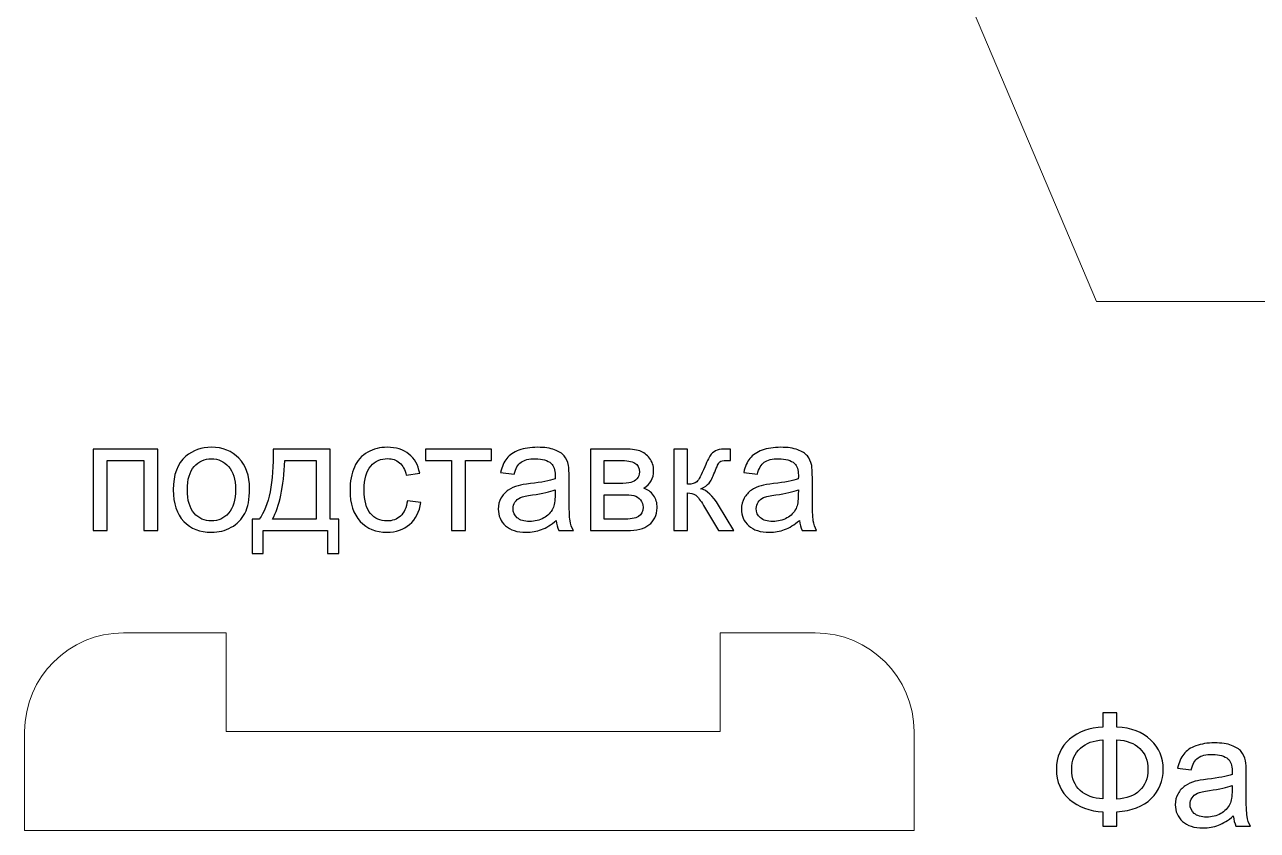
# Model space of a CAD drawing. Header units: centimetres. Extents: x -62 to 62, y -37 to 37.
# Drawn here: x -61.18 to -36.23, y -23.26 to -6.94 of the extents above; entities that cross this region are included whole.
import ezdxf

# ---------------------------------------------------------------- set-up
doc = ezdxf.new("R2010")
doc.units = ezdxf.units.CM
doc.header["$MEASUREMENT"] = 0
doc.layers.add('layer 1', color=7, linetype='Continuous')

msp = doc.modelspace()

# ---------------------------------------------------------------- linework, layer by layer
at = {"layer": 'layer 1', "color": 250, "lineweight": 20}
msp.add_open_spline([(-42.427, -5.60676), (-42.427, -5.60676), (-39.4874, -12.55251), (-39.4874, -12.55251), (-39.4874, -12.55251), (-39.4874, -12.55251), (-6.2014, -12.55251), (-6.2014, -12.55251)], degree=3, knots=[0, 0, 0, 0, 0.33333333, 0.33333333, 0.33333333, 0.33333333, 1, 1, 1, 1], dxfattribs=at)
at = {"layer": 'layer 1', "color": 250}
for points, knots in [([(-59.79102, -15.5379), (-59.79102, -15.5379), (-58.48649, -15.5379), (-58.48649, -15.5379), (-58.48649, -15.5379), (-58.48649, -15.5379), (-58.48649, -17.18925), (-58.48649, -17.18925), (-58.48649, -17.18925), (-58.48649, -17.18925), (-58.76649, -17.18925), (-58.76649, -17.18925), (-58.76649, -17.18925), (-58.76649, -17.18925), (-58.76649, -15.77017), (-58.76649, -15.77017), (-58.76649, -15.77017), (-58.76649, -15.77017), (-59.51102, -15.77017), (-59.51102, -15.77017), (-59.51102, -15.77017), (-59.51102, -15.77017), (-59.51102, -17.18925), (-59.51102, -17.18925), (-59.51102, -17.18925), (-59.51102, -17.18925), (-59.79102, -17.18925), (-59.79102, -17.18925), (-59.79102, -17.18925), (-59.79102, -17.18925), (-59.79102, -15.5379), (-59.79102, -15.5379)], [0, 0, 0, 0, 0.11111111, 0.11111111, 0.11111111, 0.11111111, 0.22222222, 0.22222222, 0.22222222, 0.22222222, 0.33333333, 0.33333333, 0.33333333, 0.33333333, 0.44444444, 0.44444444, 0.44444444, 0.44444444, 0.55555556, 0.55555556, 0.55555556, 0.55555556, 0.66666667, 0.66666667, 0.66666667, 0.66666667, 0.77777778, 0.77777778, 0.77777778, 0.77777778, 1, 1, 1, 1]), ([(-58.17308, -16.36358), (-58.17308, -16.05865), (-58.08823, -15.83275), (-57.91801, -15.68585), (-57.91801, -15.68585), (-57.77642, -15.56389), (-57.60301, -15.5029), (-57.39885, -15.5029), (-57.39885, -15.5029), (-57.17241, -15.5029), (-56.9868, -15.57714), (-56.84256, -15.72563), (-56.84256, -15.72563), (-56.69885, -15.87358), (-56.62673, -16.07881), (-56.62673, -16.34024), (-56.62673, -16.34024), (-56.62673, -16.55236), (-56.65855, -16.71888), (-56.72218, -16.84031), (-56.72218, -16.84031), (-56.78582, -16.96175), (-56.87862, -17.05615), (-57.00059, -17.12349), (-57.00059, -17.12349), (-57.12203, -17.19084), (-57.25513, -17.22425), (-57.39885, -17.22425), (-57.39885, -17.22425), (-57.63006, -17.22425), (-57.81672, -17.15054), (-57.95937, -17.00258), (-57.95937, -17.00258), (-58.10202, -16.85463), (-58.17308, -16.64145), (-58.17308, -16.36358)], [0, 0, 0, 0, 0.1, 0.1, 0.1, 0.1, 0.2, 0.2, 0.2, 0.2, 0.3, 0.3, 0.3, 0.3, 0.4, 0.4, 0.4, 0.4, 0.5, 0.5, 0.5, 0.5, 0.6, 0.6, 0.6, 0.6, 0.7, 0.7, 0.7, 0.7, 0.8, 0.8, 0.8, 0.8, 1, 1, 1, 1]), ([(-56.14893, -15.5379), (-56.14893, -15.5379), (-54.99712, -15.5379), (-54.99712, -15.5379), (-54.99712, -15.5379), (-54.99712, -15.5379), (-54.99712, -16.96016), (-54.99712, -16.96016), (-54.99712, -16.96016), (-54.99712, -16.96016), (-54.81894, -16.96016), (-54.81894, -16.96016), (-54.81894, -16.96016), (-54.81894, -16.96016), (-54.81894, -17.65697), (-54.81894, -17.65697), (-54.81894, -17.65697), (-54.81894, -17.65697), (-55.04803, -17.65697), (-55.04803, -17.65697), (-55.04803, -17.65697), (-55.04803, -17.65697), (-55.04803, -17.18925), (-55.04803, -17.18925), (-55.04803, -17.18925), (-55.04803, -17.18925), (-56.34938, -17.18925), (-56.34938, -17.18925), (-56.34938, -17.18925), (-56.34938, -17.18925), (-56.34938, -17.65697), (-56.34938, -17.65697), (-56.34938, -17.65697), (-56.34938, -17.65697), (-56.57847, -17.65697), (-56.57847, -17.65697), (-56.57847, -17.65697), (-56.57847, -17.65697), (-56.57847, -16.96016), (-56.57847, -16.96016), (-56.57847, -16.96016), (-56.57847, -16.96016), (-56.43211, -16.96016), (-56.43211, -16.96016), (-56.43211, -16.96016), (-56.23484, -16.69236), (-56.14044, -16.21827), (-56.14893, -15.5379)], [0, 0, 0, 0, 0.07692308, 0.07692308, 0.07692308, 0.07692308, 0.15384615, 0.15384615, 0.15384615, 0.15384615, 0.23076923, 0.23076923, 0.23076923, 0.23076923, 0.30769231, 0.30769231, 0.30769231, 0.30769231, 0.38461538, 0.38461538, 0.38461538, 0.38461538, 0.46153846, 0.46153846, 0.46153846, 0.46153846, 0.53846154, 0.53846154, 0.53846154, 0.53846154, 0.61538462, 0.61538462, 0.61538462, 0.61538462, 0.69230769, 0.69230769, 0.69230769, 0.69230769, 0.76923077, 0.76923077, 0.76923077, 0.76923077, 0.84615385, 0.84615385, 0.84615385, 0.84615385, 1, 1, 1, 1]), ([(-53.43328, -16.58471), (-53.43328, -16.58471), (-53.15964, -16.62289), (-53.15964, -16.62289), (-53.15964, -16.62289), (-53.18987, -16.81115), (-53.26623, -16.95804), (-53.38979, -17.06463), (-53.38979, -17.06463), (-53.51335, -17.17122), (-53.66555, -17.22425), (-53.84532, -17.22425), (-53.84532, -17.22425), (-54.07069, -17.22425), (-54.25206, -17.15054), (-54.38887, -17.00312), (-54.38887, -17.00312), (-54.52622, -16.85569), (-54.59463, -16.64463), (-54.59463, -16.36994), (-54.59463, -16.36994), (-54.59463, -16.19176), (-54.56493, -16.03638), (-54.50607, -15.90275), (-54.50607, -15.90275), (-54.44721, -15.76964), (-54.35759, -15.66941), (-54.23668, -15.60313), (-54.23668, -15.60313), (-54.1163, -15.53631), (-53.98532, -15.5029), (-53.8432, -15.5029), (-53.8432, -15.5029), (-53.66449, -15.5029), (-53.51759, -15.54798), (-53.40411, -15.63866), (-53.40411, -15.63866), (-53.29009, -15.72934), (-53.21691, -15.8582), (-53.1851, -16.02471), (-53.1851, -16.02471), (-53.1851, -16.02471), (-53.45555, -16.06608), (-53.45555, -16.06608), (-53.45555, -16.06608), (-53.48153, -15.95525), (-53.52714, -15.87199), (-53.59343, -15.81578), (-53.59343, -15.81578), (-53.65918, -15.7601), (-53.73873, -15.73199), (-53.83206, -15.73199), (-53.83206, -15.73199), (-53.97312, -15.73199), (-54.08766, -15.78237), (-54.17622, -15.88313), (-54.17622, -15.88313), (-54.26425, -15.98441), (-54.30827, -16.1435), (-54.30827, -16.36198), (-54.30827, -16.36198), (-54.30827, -16.58365), (-54.26584, -16.74433), (-54.181, -16.84456), (-54.181, -16.84456), (-54.09562, -16.94478), (-53.98479, -16.99516), (-53.8485, -16.99516), (-53.8485, -16.99516), (-53.7382, -16.99516), (-53.64645, -16.96175), (-53.57327, -16.8944), (-53.57327, -16.8944), (-53.49956, -16.82759), (-53.4529, -16.72418), (-53.43328, -16.58471)], [0, 0, 0, 0, 0.05, 0.05, 0.05, 0.05, 0.1, 0.1, 0.1, 0.1, 0.15, 0.15, 0.15, 0.15, 0.2, 0.2, 0.2, 0.2, 0.25, 0.25, 0.25, 0.25, 0.3, 0.3, 0.3, 0.3, 0.35, 0.35, 0.35, 0.35, 0.4, 0.4, 0.4, 0.4, 0.45, 0.45, 0.45, 0.45, 0.5, 0.5, 0.5, 0.5, 0.55, 0.55, 0.55, 0.55, 0.6, 0.6, 0.6, 0.6, 0.65, 0.65, 0.65, 0.65, 0.7, 0.7, 0.7, 0.7, 0.75, 0.75, 0.75, 0.75, 0.8, 0.8, 0.8, 0.8, 0.85, 0.85, 0.85, 0.85, 0.9, 0.9, 0.9, 0.9, 1, 1, 1, 1]), ([(-53.06736, -15.5379), (-53.06736, -15.5379), (-51.73101, -15.5379), (-51.73101, -15.5379), (-51.73101, -15.5379), (-51.73101, -15.5379), (-51.73101, -15.77017), (-51.73101, -15.77017), (-51.73101, -15.77017), (-51.73101, -15.77017), (-52.25919, -15.77017), (-52.25919, -15.77017), (-52.25919, -15.77017), (-52.25919, -15.77017), (-52.25919, -17.18925), (-52.25919, -17.18925), (-52.25919, -17.18925), (-52.25919, -17.18925), (-52.53919, -17.18925), (-52.53919, -17.18925), (-52.53919, -17.18925), (-52.53919, -17.18925), (-52.53919, -15.77017), (-52.53919, -15.77017), (-52.53919, -15.77017), (-52.53919, -15.77017), (-53.06736, -15.77017), (-53.06736, -15.77017), (-53.06736, -15.77017), (-53.06736, -15.77017), (-53.06736, -15.5379), (-53.06736, -15.5379)], [0, 0, 0, 0, 0.11111111, 0.11111111, 0.11111111, 0.11111111, 0.22222222, 0.22222222, 0.22222222, 0.22222222, 0.33333333, 0.33333333, 0.33333333, 0.33333333, 0.44444444, 0.44444444, 0.44444444, 0.44444444, 0.55555556, 0.55555556, 0.55555556, 0.55555556, 0.66666667, 0.66666667, 0.66666667, 0.66666667, 0.77777778, 0.77777778, 0.77777778, 0.77777778, 1, 1, 1, 1]), ([(-50.42065, -16.98243), (-50.52458, -17.07099), (-50.62481, -17.13304), (-50.72079, -17.16963), (-50.72079, -17.16963), (-50.81678, -17.20622), (-50.91966, -17.22425), (-51.02996, -17.22425), (-51.02996, -17.22425), (-51.21132, -17.22425), (-51.35079, -17.18023), (-51.44836, -17.09168), (-51.44836, -17.09168), (-51.54594, -17.00365), (-51.59473, -16.89069), (-51.59473, -16.75334), (-51.59473, -16.75334), (-51.59473, -16.67274), (-51.57617, -16.59903), (-51.53957, -16.53221), (-51.53957, -16.53221), (-51.50245, -16.46539), (-51.4542, -16.41236), (-51.3948, -16.37206), (-51.3948, -16.37206), (-51.33488, -16.33176), (-51.26806, -16.301), (-51.19329, -16.28032), (-51.19329, -16.28032), (-51.13814, -16.266), (-51.05488, -16.25221), (-50.94405, -16.23843), (-50.94405, -16.23843), (-50.71814, -16.21191), (-50.5511, -16.17956), (-50.44451, -16.14244), (-50.44451, -16.14244), (-50.44345, -16.10426), (-50.44292, -16.07987), (-50.44292, -16.06979), (-50.44292, -16.06979), (-50.44292, -15.95631), (-50.46943, -15.87623), (-50.52246, -15.82957), (-50.52246, -15.82957), (-50.59405, -15.76646), (-50.70064, -15.73517), (-50.8417, -15.73517), (-50.8417, -15.73517), (-50.97375, -15.73517), (-51.07132, -15.75851), (-51.1339, -15.80464), (-51.1339, -15.80464), (-51.197, -15.85078), (-51.24314, -15.93244), (-51.27336, -16.05017), (-51.27336, -16.05017), (-51.27336, -16.05017), (-51.547, -16.01199), (-51.547, -16.01199), (-51.547, -16.01199), (-51.52207, -15.89479), (-51.48124, -15.79987), (-51.42397, -15.72775), (-51.42397, -15.72775), (-51.3667, -15.65563), (-51.28397, -15.60048), (-51.17579, -15.56123), (-51.17579, -15.56123), (-51.06814, -15.52252), (-50.94246, -15.5029), (-50.80034, -15.5029), (-50.80034, -15.5029), (-50.65928, -15.5029), (-50.5442, -15.51934), (-50.45564, -15.55275), (-50.45564, -15.55275), (-50.36762, -15.58616), (-50.30239, -15.62752), (-50.26103, -15.6779), (-50.26103, -15.6779), (-50.21966, -15.72828), (-50.1905, -15.79191), (-50.17353, -15.86881), (-50.17353, -15.86881), (-50.16451, -15.91653), (-50.15974, -16.00244), (-50.15974, -16.126), (-50.15974, -16.126), (-50.15974, -16.126), (-50.15974, -16.49721), (-50.15974, -16.49721), (-50.15974, -16.49721), (-50.15974, -16.75653), (-50.1539, -16.92039), (-50.14224, -16.98986), (-50.14224, -16.98986), (-50.1311, -17.05933), (-50.10777, -17.12561), (-50.07383, -17.18925), (-50.07383, -17.18925), (-50.07383, -17.18925), (-50.36655, -17.18925), (-50.36655, -17.18925), (-50.36655, -17.18925), (-50.39466, -17.13039), (-50.41269, -17.06145), (-50.42065, -16.98243)], [0, 0, 0, 0, 0.03571429, 0.03571429, 0.03571429, 0.03571429, 0.07142857, 0.07142857, 0.07142857, 0.07142857, 0.10714286, 0.10714286, 0.10714286, 0.10714286, 0.14285714, 0.14285714, 0.14285714, 0.14285714, 0.17857143, 0.17857143, 0.17857143, 0.17857143, 0.21428571, 0.21428571, 0.21428571, 0.21428571, 0.25, 0.25, 0.25, 0.25, 0.28571429, 0.28571429, 0.28571429, 0.28571429, 0.32142857, 0.32142857, 0.32142857, 0.32142857, 0.35714286, 0.35714286, 0.35714286, 0.35714286, 0.39285714, 0.39285714, 0.39285714, 0.39285714, 0.42857143, 0.42857143, 0.42857143, 0.42857143, 0.46428571, 0.46428571, 0.46428571, 0.46428571, 0.5, 0.5, 0.5, 0.5, 0.53571429, 0.53571429, 0.53571429, 0.53571429, 0.57142857, 0.57142857, 0.57142857, 0.57142857, 0.60714286, 0.60714286, 0.60714286, 0.60714286, 0.64285714, 0.64285714, 0.64285714, 0.64285714, 0.67857143, 0.67857143, 0.67857143, 0.67857143, 0.71428571, 0.71428571, 0.71428571, 0.71428571, 0.75, 0.75, 0.75, 0.75, 0.78571429, 0.78571429, 0.78571429, 0.78571429, 0.82142857, 0.82142857, 0.82142857, 0.82142857, 0.85714286, 0.85714286, 0.85714286, 0.85714286, 0.89285714, 0.89285714, 0.89285714, 0.89285714, 0.92857143, 0.92857143, 0.92857143, 0.92857143, 1, 1, 1, 1]), ([(-49.72966, -15.5379), (-49.72966, -15.5379), (-49.08535, -15.5379), (-49.08535, -15.5379), (-49.08535, -15.5379), (-48.92732, -15.5379), (-48.80959, -15.55116), (-48.73217, -15.57767), (-48.73217, -15.57767), (-48.65528, -15.60419), (-48.58899, -15.65245), (-48.53384, -15.72298), (-48.53384, -15.72298), (-48.47816, -15.79404), (-48.45058, -15.87835), (-48.45058, -15.97699), (-48.45058, -15.97699), (-48.45058, -16.056), (-48.46702, -16.12494), (-48.49937, -16.18327), (-48.49937, -16.18327), (-48.53225, -16.24214), (-48.58104, -16.29145), (-48.64679, -16.3307), (-48.64679, -16.3307), (-48.56937, -16.35668), (-48.5052, -16.40494), (-48.45376, -16.476), (-48.45376, -16.476), (-48.40286, -16.54653), (-48.3774, -16.63085), (-48.3774, -16.72789), (-48.3774, -16.72789), (-48.38748, -16.88433), (-48.44369, -17.00046), (-48.54498, -17.07577), (-48.54498, -17.07577), (-48.64626, -17.1516), (-48.79369, -17.18925), (-48.98671, -17.18925), (-48.98671, -17.18925), (-48.98671, -17.18925), (-49.72966, -17.18925), (-49.72966, -17.18925), (-49.72966, -17.18925), (-49.72966, -17.18925), (-49.72966, -15.5379), (-49.72966, -15.5379)], [0, 0, 0, 0, 0.07692308, 0.07692308, 0.07692308, 0.07692308, 0.15384615, 0.15384615, 0.15384615, 0.15384615, 0.23076923, 0.23076923, 0.23076923, 0.23076923, 0.30769231, 0.30769231, 0.30769231, 0.30769231, 0.38461538, 0.38461538, 0.38461538, 0.38461538, 0.46153846, 0.46153846, 0.46153846, 0.46153846, 0.53846154, 0.53846154, 0.53846154, 0.53846154, 0.61538462, 0.61538462, 0.61538462, 0.61538462, 0.69230769, 0.69230769, 0.69230769, 0.69230769, 0.76923077, 0.76923077, 0.76923077, 0.76923077, 0.84615385, 0.84615385, 0.84615385, 0.84615385, 1, 1, 1, 1]), ([(-48.04225, -15.5379), (-48.04225, -15.5379), (-47.76226, -15.5379), (-47.76226, -15.5379), (-47.76226, -15.5379), (-47.76226, -15.5379), (-47.76226, -16.25062), (-47.76226, -16.25062), (-47.76226, -16.25062), (-47.67317, -16.25062), (-47.61059, -16.23365), (-47.57453, -16.19918), (-47.57453, -16.19918), (-47.539, -16.16524), (-47.4865, -16.06608), (-47.4165, -15.90116), (-47.4165, -15.90116), (-47.36135, -15.7707), (-47.31681, -15.68479), (-47.28287, -15.64343), (-47.28287, -15.64343), (-47.2484, -15.60207), (-47.20915, -15.57396), (-47.16461, -15.55964), (-47.16461, -15.55964), (-47.11953, -15.54533), (-47.04794, -15.5379), (-46.94984, -15.5379), (-46.94984, -15.5379), (-46.94984, -15.5379), (-46.89363, -15.5379), (-46.89363, -15.5379), (-46.89363, -15.5379), (-46.89363, -15.5379), (-46.89363, -15.76858), (-46.89363, -15.76858), (-46.89363, -15.76858), (-46.89363, -15.76858), (-46.97158, -15.76699), (-46.97158, -15.76699), (-46.97158, -15.76699), (-47.04529, -15.76699), (-47.09249, -15.77813), (-47.11317, -15.79987), (-47.11317, -15.79987), (-47.13491, -15.82267), (-47.16832, -15.89055), (-47.21287, -16.0035), (-47.21287, -16.0035), (-47.25529, -16.11168), (-47.294, -16.18646), (-47.32953, -16.22782), (-47.32953, -16.22782), (-47.36453, -16.26918), (-47.41915, -16.30683), (-47.49286, -16.3413), (-47.49286, -16.3413), (-47.37249, -16.37365), (-47.2537, -16.48554), (-47.13703, -16.67751), (-47.13703, -16.67751), (-47.13703, -16.67751), (-46.82999, -17.18925), (-46.82999, -17.18925), (-46.82999, -17.18925), (-46.82999, -17.18925), (-47.13756, -17.18925), (-47.13756, -17.18925), (-47.13756, -17.18925), (-47.13756, -17.18925), (-47.44037, -16.6791), (-47.44037, -16.6791), (-47.44037, -16.6791), (-47.50135, -16.57569), (-47.55438, -16.50782), (-47.59945, -16.47494), (-47.59945, -16.47494), (-47.64506, -16.44206), (-47.69915, -16.42562), (-47.76226, -16.42562), (-47.76226, -16.42562), (-47.76226, -16.42562), (-47.76226, -17.18925), (-47.76226, -17.18925), (-47.76226, -17.18925), (-47.76226, -17.18925), (-48.04225, -17.18925), (-48.04225, -17.18925), (-48.04225, -17.18925), (-48.04225, -17.18925), (-48.04225, -15.5379), (-48.04225, -15.5379)], [0, 0, 0, 0, 0.04166667, 0.04166667, 0.04166667, 0.04166667, 0.08333333, 0.08333333, 0.08333333, 0.08333333, 0.125, 0.125, 0.125, 0.125, 0.16666667, 0.16666667, 0.16666667, 0.16666667, 0.20833333, 0.20833333, 0.20833333, 0.20833333, 0.25, 0.25, 0.25, 0.25, 0.29166667, 0.29166667, 0.29166667, 0.29166667, 0.33333333, 0.33333333, 0.33333333, 0.33333333, 0.375, 0.375, 0.375, 0.375, 0.41666667, 0.41666667, 0.41666667, 0.41666667, 0.45833333, 0.45833333, 0.45833333, 0.45833333, 0.5, 0.5, 0.5, 0.5, 0.54166667, 0.54166667, 0.54166667, 0.54166667, 0.58333333, 0.58333333, 0.58333333, 0.58333333, 0.625, 0.625, 0.625, 0.625, 0.66666667, 0.66666667, 0.66666667, 0.66666667, 0.70833333, 0.70833333, 0.70833333, 0.70833333, 0.75, 0.75, 0.75, 0.75, 0.79166667, 0.79166667, 0.79166667, 0.79166667, 0.83333333, 0.83333333, 0.83333333, 0.83333333, 0.875, 0.875, 0.875, 0.875, 0.91666667, 0.91666667, 0.91666667, 0.91666667, 1, 1, 1, 1]), ([(-45.49842, -16.98243), (-45.60235, -17.07099), (-45.70258, -17.13304), (-45.79856, -17.16963), (-45.79856, -17.16963), (-45.89455, -17.20622), (-45.99743, -17.22425), (-46.10773, -17.22425), (-46.10773, -17.22425), (-46.28909, -17.22425), (-46.42856, -17.18023), (-46.52613, -17.09168), (-46.52613, -17.09168), (-46.62371, -17.00365), (-46.6725, -16.89069), (-46.6725, -16.75334), (-46.6725, -16.75334), (-46.6725, -16.67274), (-46.65394, -16.59903), (-46.61734, -16.53221), (-46.61734, -16.53221), (-46.58022, -16.46539), (-46.53197, -16.41236), (-46.47257, -16.37206), (-46.47257, -16.37206), (-46.41265, -16.33176), (-46.34583, -16.301), (-46.27106, -16.28032), (-46.27106, -16.28032), (-46.21591, -16.266), (-46.13265, -16.25221), (-46.02182, -16.23843), (-46.02182, -16.23843), (-45.79591, -16.21191), (-45.62887, -16.17956), (-45.52228, -16.14244), (-45.52228, -16.14244), (-45.52122, -16.10426), (-45.52069, -16.07987), (-45.52069, -16.06979), (-45.52069, -16.06979), (-45.52069, -15.95631), (-45.5472, -15.87623), (-45.60023, -15.82957), (-45.60023, -15.82957), (-45.67182, -15.76646), (-45.77841, -15.73517), (-45.91947, -15.73517), (-45.91947, -15.73517), (-46.05152, -15.73517), (-46.14909, -15.75851), (-46.21167, -15.80464), (-46.21167, -15.80464), (-46.27477, -15.85078), (-46.32091, -15.93244), (-46.35113, -16.05017), (-46.35113, -16.05017), (-46.35113, -16.05017), (-46.62477, -16.01199), (-46.62477, -16.01199), (-46.62477, -16.01199), (-46.59984, -15.89479), (-46.55901, -15.79987), (-46.50174, -15.72775), (-46.50174, -15.72775), (-46.44447, -15.65563), (-46.36174, -15.60048), (-46.25356, -15.56123), (-46.25356, -15.56123), (-46.14591, -15.52252), (-46.02023, -15.5029), (-45.87811, -15.5029), (-45.87811, -15.5029), (-45.73705, -15.5029), (-45.62197, -15.51934), (-45.53341, -15.55275), (-45.53341, -15.55275), (-45.44539, -15.58616), (-45.38016, -15.62752), (-45.3388, -15.6779), (-45.3388, -15.6779), (-45.29743, -15.72828), (-45.26827, -15.79191), (-45.2513, -15.86881), (-45.2513, -15.86881), (-45.24228, -15.91653), (-45.23751, -16.00244), (-45.23751, -16.126), (-45.23751, -16.126), (-45.23751, -16.126), (-45.23751, -16.49721), (-45.23751, -16.49721), (-45.23751, -16.49721), (-45.23751, -16.75653), (-45.23167, -16.92039), (-45.22001, -16.98986), (-45.22001, -16.98986), (-45.20887, -17.05933), (-45.18554, -17.12561), (-45.1516, -17.18925), (-45.1516, -17.18925), (-45.1516, -17.18925), (-45.44432, -17.18925), (-45.44432, -17.18925), (-45.44432, -17.18925), (-45.47243, -17.13039), (-45.49046, -17.06145), (-45.49842, -16.98243)], [0, 0, 0, 0, 0.03571429, 0.03571429, 0.03571429, 0.03571429, 0.07142857, 0.07142857, 0.07142857, 0.07142857, 0.10714286, 0.10714286, 0.10714286, 0.10714286, 0.14285714, 0.14285714, 0.14285714, 0.14285714, 0.17857143, 0.17857143, 0.17857143, 0.17857143, 0.21428571, 0.21428571, 0.21428571, 0.21428571, 0.25, 0.25, 0.25, 0.25, 0.28571429, 0.28571429, 0.28571429, 0.28571429, 0.32142857, 0.32142857, 0.32142857, 0.32142857, 0.35714286, 0.35714286, 0.35714286, 0.35714286, 0.39285714, 0.39285714, 0.39285714, 0.39285714, 0.42857143, 0.42857143, 0.42857143, 0.42857143, 0.46428571, 0.46428571, 0.46428571, 0.46428571, 0.5, 0.5, 0.5, 0.5, 0.53571429, 0.53571429, 0.53571429, 0.53571429, 0.57142857, 0.57142857, 0.57142857, 0.57142857, 0.60714286, 0.60714286, 0.60714286, 0.60714286, 0.64285714, 0.64285714, 0.64285714, 0.64285714, 0.67857143, 0.67857143, 0.67857143, 0.67857143, 0.71428571, 0.71428571, 0.71428571, 0.71428571, 0.75, 0.75, 0.75, 0.75, 0.78571429, 0.78571429, 0.78571429, 0.78571429, 0.82142857, 0.82142857, 0.82142857, 0.82142857, 0.85714286, 0.85714286, 0.85714286, 0.85714286, 0.89285714, 0.89285714, 0.89285714, 0.89285714, 0.92857143, 0.92857143, 0.92857143, 0.92857143, 1, 1, 1, 1]), ([(-57.88672, -16.36411), (-57.88672, -16.57516), (-57.84058, -16.73319), (-57.74831, -16.83766), (-57.74831, -16.83766), (-57.65551, -16.94266), (-57.53937, -16.99516), (-57.39885, -16.99516), (-57.39885, -16.99516), (-57.25991, -16.99516), (-57.1443, -16.94266), (-57.0515, -16.83713), (-57.0515, -16.83713), (-56.95923, -16.7316), (-56.91309, -16.57092), (-56.91309, -16.35509), (-56.91309, -16.35509), (-56.91309, -16.15146), (-56.95976, -15.99714), (-57.05256, -15.89267), (-57.05256, -15.89267), (-57.14536, -15.78767), (-57.26097, -15.73517), (-57.39885, -15.73517), (-57.39885, -15.73517), (-57.53937, -15.73517), (-57.65551, -15.78714), (-57.74831, -15.89161), (-57.74831, -15.89161), (-57.84058, -15.99608), (-57.88672, -16.15358), (-57.88672, -16.36411)], [0, 0, 0, 0, 0.11111111, 0.11111111, 0.11111111, 0.11111111, 0.22222222, 0.22222222, 0.22222222, 0.22222222, 0.33333333, 0.33333333, 0.33333333, 0.33333333, 0.44444444, 0.44444444, 0.44444444, 0.44444444, 0.55555556, 0.55555556, 0.55555556, 0.55555556, 0.66666667, 0.66666667, 0.66666667, 0.66666667, 0.77777778, 0.77777778, 0.77777778, 0.77777778, 1, 1, 1, 1]), ([(-55.91666, -15.77017), (-55.93734, -16.3063), (-56.02007, -16.70297), (-56.16484, -16.96016), (-56.16484, -16.96016), (-56.16484, -16.96016), (-55.27712, -16.96016), (-55.27712, -16.96016), (-55.27712, -16.96016), (-55.27712, -16.96016), (-55.27712, -15.77017), (-55.27712, -15.77017), (-55.27712, -15.77017), (-55.27712, -15.77017), (-55.91666, -15.77017), (-55.91666, -15.77017)], [0, 0, 0, 0, 0.2, 0.2, 0.2, 0.2, 0.4, 0.4, 0.4, 0.4, 0.6, 0.6, 0.6, 0.6, 1, 1, 1, 1]), ([(-49.44966, -16.23471), (-49.44966, -16.23471), (-49.1527, -16.23471), (-49.1527, -16.23471), (-49.1527, -16.23471), (-49.03444, -16.23471), (-48.95277, -16.22835), (-48.90876, -16.21615), (-48.90876, -16.21615), (-48.86421, -16.20343), (-48.82444, -16.1785), (-48.78944, -16.14032), (-48.78944, -16.14032), (-48.75444, -16.10267), (-48.73694, -16.05706), (-48.73694, -16.00403), (-48.73694, -16.00403), (-48.73694, -15.91653), (-48.7677, -15.85608), (-48.82868, -15.82161), (-48.82868, -15.82161), (-48.8902, -15.78714), (-48.9952, -15.77017), (-49.14368, -15.77017), (-49.14368, -15.77017), (-49.14368, -15.77017), (-49.44966, -15.77017), (-49.44966, -15.77017), (-49.44966, -15.77017), (-49.44966, -15.77017), (-49.44966, -16.23471), (-49.44966, -16.23471)], [0, 0, 0, 0, 0.11111111, 0.11111111, 0.11111111, 0.11111111, 0.22222222, 0.22222222, 0.22222222, 0.22222222, 0.33333333, 0.33333333, 0.33333333, 0.33333333, 0.44444444, 0.44444444, 0.44444444, 0.44444444, 0.55555556, 0.55555556, 0.55555556, 0.55555556, 0.66666667, 0.66666667, 0.66666667, 0.66666667, 0.77777778, 0.77777778, 0.77777778, 0.77777778, 1, 1, 1, 1]), ([(-50.44292, -16.36198), (-50.54473, -16.40335), (-50.69746, -16.43835), (-50.9011, -16.46698), (-50.9011, -16.46698), (-51.0167, -16.48342), (-51.09837, -16.50198), (-51.14609, -16.52266), (-51.14609, -16.52266), (-51.19382, -16.54335), (-51.23041, -16.57357), (-51.2564, -16.61282), (-51.2564, -16.61282), (-51.28238, -16.65259), (-51.29564, -16.6966), (-51.29564, -16.74539), (-51.29564, -16.74539), (-51.29564, -16.8191), (-51.26753, -16.88115), (-51.21079, -16.93046), (-51.21079, -16.93046), (-51.15405, -16.97978), (-51.07132, -17.00471), (-50.96261, -17.00471), (-50.96261, -17.00471), (-50.85496, -17.00471), (-50.75898, -16.98137), (-50.67466, -16.93418), (-50.67466, -16.93418), (-50.59087, -16.88751), (-50.52883, -16.82334), (-50.48958, -16.74221), (-50.48958, -16.74221), (-50.45936, -16.6791), (-50.44451, -16.5863), (-50.44451, -16.4638), (-50.44451, -16.4638), (-50.44451, -16.4638), (-50.44292, -16.36198), (-50.44292, -16.36198)], [0, 0, 0, 0, 0.09090909, 0.09090909, 0.09090909, 0.09090909, 0.18181818, 0.18181818, 0.18181818, 0.18181818, 0.27272727, 0.27272727, 0.27272727, 0.27272727, 0.36363636, 0.36363636, 0.36363636, 0.36363636, 0.45454545, 0.45454545, 0.45454545, 0.45454545, 0.54545455, 0.54545455, 0.54545455, 0.54545455, 0.63636364, 0.63636364, 0.63636364, 0.63636364, 0.72727273, 0.72727273, 0.72727273, 0.72727273, 0.81818182, 0.81818182, 0.81818182, 0.81818182, 1, 1, 1, 1]), ([(-49.44966, -16.96016), (-49.44966, -16.96016), (-49.08217, -16.96016), (-49.08217, -16.96016), (-49.08217, -16.96016), (-48.92414, -16.96016), (-48.81543, -16.9416), (-48.75656, -16.90501), (-48.75656, -16.90501), (-48.6977, -16.86789), (-48.66694, -16.80478), (-48.66376, -16.7141), (-48.66376, -16.7141), (-48.66376, -16.6616), (-48.68073, -16.61229), (-48.71467, -16.56721), (-48.71467, -16.56721), (-48.74914, -16.52213), (-48.79369, -16.4935), (-48.84831, -16.48183), (-48.84831, -16.48183), (-48.90293, -16.46964), (-48.99096, -16.4638), (-49.11186, -16.4638), (-49.11186, -16.4638), (-49.11186, -16.4638), (-49.44966, -16.4638), (-49.44966, -16.4638), (-49.44966, -16.4638), (-49.44966, -16.4638), (-49.44966, -16.96016), (-49.44966, -16.96016)], [0, 0, 0, 0, 0.11111111, 0.11111111, 0.11111111, 0.11111111, 0.22222222, 0.22222222, 0.22222222, 0.22222222, 0.33333333, 0.33333333, 0.33333333, 0.33333333, 0.44444444, 0.44444444, 0.44444444, 0.44444444, 0.55555556, 0.55555556, 0.55555556, 0.55555556, 0.66666667, 0.66666667, 0.66666667, 0.66666667, 0.77777778, 0.77777778, 0.77777778, 0.77777778, 1, 1, 1, 1]), ([(-45.52069, -16.36198), (-45.6225, -16.40335), (-45.77523, -16.43835), (-45.97887, -16.46698), (-45.97887, -16.46698), (-46.09447, -16.48342), (-46.17614, -16.50198), (-46.22386, -16.52266), (-46.22386, -16.52266), (-46.27159, -16.54335), (-46.30818, -16.57357), (-46.33417, -16.61282), (-46.33417, -16.61282), (-46.36015, -16.65259), (-46.37341, -16.6966), (-46.37341, -16.74539), (-46.37341, -16.74539), (-46.37341, -16.8191), (-46.3453, -16.88115), (-46.28856, -16.93046), (-46.28856, -16.93046), (-46.23182, -16.97978), (-46.14909, -17.00471), (-46.04038, -17.00471), (-46.04038, -17.00471), (-45.93273, -17.00471), (-45.83675, -16.98137), (-45.75243, -16.93418), (-45.75243, -16.93418), (-45.66864, -16.88751), (-45.6066, -16.82334), (-45.56735, -16.74221), (-45.56735, -16.74221), (-45.53713, -16.6791), (-45.52228, -16.5863), (-45.52228, -16.4638), (-45.52228, -16.4638), (-45.52228, -16.4638), (-45.52069, -16.36198), (-45.52069, -16.36198)], [0, 0, 0, 0, 0.09090909, 0.09090909, 0.09090909, 0.09090909, 0.18181818, 0.18181818, 0.18181818, 0.18181818, 0.27272727, 0.27272727, 0.27272727, 0.27272727, 0.36363636, 0.36363636, 0.36363636, 0.36363636, 0.45454545, 0.45454545, 0.45454545, 0.45454545, 0.54545455, 0.54545455, 0.54545455, 0.54545455, 0.63636364, 0.63636364, 0.63636364, 0.63636364, 0.72727273, 0.72727273, 0.72727273, 0.72727273, 0.81818182, 0.81818182, 0.81818182, 0.81818182, 1, 1, 1, 1])]:
    msp.add_open_spline(points, degree=3, knots=knots, dxfattribs=at)
at = {"layer": 'layer 1', "color": 177, "lineweight": 20}
msp.add_open_spline([(-59.17977, -19.26054), (-59.17977, -19.26054), (-57.10399, -19.26054), (-57.10399, -19.26054), (-57.10399, -19.26054), (-57.10399, -19.26054), (-57.10399, -21.26054), (-57.10399, -21.26054), (-57.10399, -21.26054), (-57.10399, -21.26054), (-47.10399, -21.26054), (-47.10399, -21.26054), (-47.10399, -21.26054), (-47.10399, -21.26054), (-47.10399, -19.26054), (-47.10399, -19.26054), (-47.10399, -19.26054), (-47.10399, -19.26054), (-45.17977, -19.26054), (-45.17977, -19.26054), (-45.17977, -19.26054), (-44.07977, -19.26054), (-43.17977, -20.16054), (-43.17977, -21.26054), (-43.17977, -21.26054), (-43.17977, -21.26054), (-43.17977, -23.26054), (-43.17977, -23.26054), (-43.17977, -23.26054), (-43.17977, -23.26054), (-61.17977, -23.26054), (-61.17977, -23.26054), (-61.17977, -23.26054), (-61.17977, -23.26054), (-61.17977, -21.26054), (-61.17977, -21.26054), (-61.17977, -21.26054), (-61.17977, -20.16054), (-60.27977, -19.26054), (-59.17977, -19.26054)], degree=3, knots=[0, 0, 0, 0, 0.09090909, 0.09090909, 0.09090909, 0.09090909, 0.18181818, 0.18181818, 0.18181818, 0.18181818, 0.27272727, 0.27272727, 0.27272727, 0.27272727, 0.36363636, 0.36363636, 0.36363636, 0.36363636, 0.45454545, 0.45454545, 0.45454545, 0.45454545, 0.54545455, 0.54545455, 0.54545455, 0.54545455, 0.63636364, 0.63636364, 0.63636364, 0.63636364, 0.72727273, 0.72727273, 0.72727273, 0.72727273, 0.81818182, 0.81818182, 0.81818182, 0.81818182, 1, 1, 1, 1], dxfattribs=at)
at = {"layer": 'layer 1', "color": 177}
for points, knots in [([(-39.3574, -21.16842), (-39.3574, -21.16842), (-39.3574, -20.87888), (-39.3574, -20.87888), (-39.3574, -20.87888), (-39.3574, -20.87888), (-39.07422, -20.87888), (-39.07422, -20.87888), (-39.07422, -20.87888), (-39.07422, -20.87888), (-39.07422, -21.16842), (-39.07422, -21.16842), (-39.07422, -21.16842), (-38.78415, -21.1838), (-38.55506, -21.2713), (-38.38748, -21.43092), (-38.38748, -21.43092), (-38.21938, -21.59054), (-38.13559, -21.78834), (-38.13559, -22.02485), (-38.13559, -22.02485), (-38.13559, -22.25659), (-38.21673, -22.45333), (-38.37953, -22.6156), (-38.37953, -22.6156), (-38.54233, -22.77735), (-38.77354, -22.86697), (-39.07422, -22.88341), (-39.07422, -22.88341), (-39.07422, -22.88341), (-39.07422, -23.17613), (-39.07422, -23.17613), (-39.07422, -23.17613), (-39.07422, -23.17613), (-39.3574, -23.17613), (-39.3574, -23.17613), (-39.3574, -23.17613), (-39.3574, -23.17613), (-39.3574, -22.88341), (-39.3574, -22.88341), (-39.3574, -22.88341), (-39.62679, -22.8728), (-39.85111, -22.7906), (-40.03035, -22.63629), (-40.03035, -22.63629), (-40.20959, -22.4825), (-40.29921, -22.27833), (-40.29921, -22.02485), (-40.29921, -22.02485), (-40.29921, -21.77084), (-40.20959, -21.5672), (-40.03088, -21.41448), (-40.03088, -21.41448), (-39.85217, -21.26175), (-39.62785, -21.18009), (-39.3574, -21.16842)], [0, 0, 0, 0, 0.06666667, 0.06666667, 0.06666667, 0.06666667, 0.13333333, 0.13333333, 0.13333333, 0.13333333, 0.2, 0.2, 0.2, 0.2, 0.26666667, 0.26666667, 0.26666667, 0.26666667, 0.33333333, 0.33333333, 0.33333333, 0.33333333, 0.4, 0.4, 0.4, 0.4, 0.46666667, 0.46666667, 0.46666667, 0.46666667, 0.53333333, 0.53333333, 0.53333333, 0.53333333, 0.6, 0.6, 0.6, 0.6, 0.66666667, 0.66666667, 0.66666667, 0.66666667, 0.73333333, 0.73333333, 0.73333333, 0.73333333, 0.8, 0.8, 0.8, 0.8, 0.86666667, 0.86666667, 0.86666667, 0.86666667, 1, 1, 1, 1]), ([(-39.3574, -21.42933), (-39.54512, -21.43781), (-39.69679, -21.49296), (-39.81292, -21.59584), (-39.81292, -21.59584), (-39.92906, -21.69872), (-39.98739, -21.8419), (-39.98739, -22.02591), (-39.98739, -22.02591), (-39.98739, -22.20781), (-39.93012, -22.35046), (-39.81558, -22.45439), (-39.81558, -22.45439), (-39.70103, -22.55833), (-39.54831, -22.61401), (-39.3574, -22.6225), (-39.3574, -22.6225), (-39.3574, -22.6225), (-39.3574, -21.42933), (-39.3574, -21.42933)], [0, 0, 0, 0, 0.16666667, 0.16666667, 0.16666667, 0.16666667, 0.33333333, 0.33333333, 0.33333333, 0.33333333, 0.5, 0.5, 0.5, 0.5, 0.66666667, 0.66666667, 0.66666667, 0.66666667, 1, 1, 1, 1]), ([(-39.07422, -21.42615), (-39.07422, -21.42615), (-39.07422, -22.62568), (-39.07422, -22.62568), (-39.07422, -22.62568), (-38.8796, -22.61613), (-38.72687, -22.55939), (-38.61498, -22.45545), (-38.61498, -22.45545), (-38.50309, -22.35152), (-38.44741, -22.20834), (-38.44741, -22.02591), (-38.44741, -22.02591), (-38.44741, -21.84667), (-38.50203, -21.70508), (-38.6118, -21.60008), (-38.6118, -21.60008), (-38.72157, -21.49561), (-38.87536, -21.43781), (-39.07422, -21.42615)], [0, 0, 0, 0, 0.16666667, 0.16666667, 0.16666667, 0.16666667, 0.33333333, 0.33333333, 0.33333333, 0.33333333, 0.5, 0.5, 0.5, 0.5, 0.66666667, 0.66666667, 0.66666667, 0.66666667, 1, 1, 1, 1]), ([(-36.71864, -22.96931), (-36.82257, -23.05787), (-36.9228, -23.11992), (-37.01878, -23.15651), (-37.01878, -23.15651), (-37.11477, -23.1931), (-37.21765, -23.21113), (-37.32795, -23.21113), (-37.32795, -23.21113), (-37.50931, -23.21113), (-37.64878, -23.16711), (-37.74635, -23.07856), (-37.74635, -23.07856), (-37.84393, -22.99053), (-37.89272, -22.87757), (-37.89272, -22.74022), (-37.89272, -22.74022), (-37.89272, -22.65962), (-37.87416, -22.58591), (-37.83756, -22.51909), (-37.83756, -22.51909), (-37.80044, -22.45227), (-37.75219, -22.39924), (-37.69279, -22.35894), (-37.69279, -22.35894), (-37.63287, -22.31864), (-37.56605, -22.28788), (-37.49128, -22.2672), (-37.49128, -22.2672), (-37.43613, -22.25288), (-37.35287, -22.23909), (-37.24204, -22.22531), (-37.24204, -22.22531), (-37.01613, -22.19879), (-36.84909, -22.16644), (-36.7425, -22.12932), (-36.7425, -22.12932), (-36.74144, -22.09114), (-36.74091, -22.06675), (-36.74091, -22.05667), (-36.74091, -22.05667), (-36.74091, -21.94319), (-36.76742, -21.86311), (-36.82045, -21.81645), (-36.82045, -21.81645), (-36.89204, -21.75334), (-36.99863, -21.72205), (-37.13969, -21.72205), (-37.13969, -21.72205), (-37.27174, -21.72205), (-37.36931, -21.74539), (-37.43189, -21.79152), (-37.43189, -21.79152), (-37.49499, -21.83766), (-37.54113, -21.91932), (-37.57135, -22.03705), (-37.57135, -22.03705), (-37.57135, -22.03705), (-37.84499, -21.99887), (-37.84499, -21.99887), (-37.84499, -21.99887), (-37.82006, -21.88167), (-37.77923, -21.78675), (-37.72196, -21.71463), (-37.72196, -21.71463), (-37.66469, -21.64251), (-37.58196, -21.58736), (-37.47378, -21.54811), (-37.47378, -21.54811), (-37.36613, -21.5094), (-37.24045, -21.48978), (-37.09833, -21.48978), (-37.09833, -21.48978), (-36.95727, -21.48978), (-36.84219, -21.50622), (-36.75363, -21.53963), (-36.75363, -21.53963), (-36.66561, -21.57304), (-36.60038, -21.6144), (-36.55902, -21.66478), (-36.55902, -21.66478), (-36.51765, -21.71516), (-36.48849, -21.77879), (-36.47152, -21.85569), (-36.47152, -21.85569), (-36.4625, -21.90341), (-36.45773, -21.98932), (-36.45773, -22.11288), (-36.45773, -22.11288), (-36.45773, -22.11288), (-36.45773, -22.48409), (-36.45773, -22.48409), (-36.45773, -22.48409), (-36.45773, -22.74341), (-36.45189, -22.90727), (-36.44023, -22.97674), (-36.44023, -22.97674), (-36.42909, -23.04621), (-36.40576, -23.11249), (-36.37182, -23.17613), (-36.37182, -23.17613), (-36.37182, -23.17613), (-36.66454, -23.17613), (-36.66454, -23.17613), (-36.66454, -23.17613), (-36.69265, -23.11727), (-36.71068, -23.04833), (-36.71864, -22.96931)], [0, 0, 0, 0, 0.03571429, 0.03571429, 0.03571429, 0.03571429, 0.07142857, 0.07142857, 0.07142857, 0.07142857, 0.10714286, 0.10714286, 0.10714286, 0.10714286, 0.14285714, 0.14285714, 0.14285714, 0.14285714, 0.17857143, 0.17857143, 0.17857143, 0.17857143, 0.21428571, 0.21428571, 0.21428571, 0.21428571, 0.25, 0.25, 0.25, 0.25, 0.28571429, 0.28571429, 0.28571429, 0.28571429, 0.32142857, 0.32142857, 0.32142857, 0.32142857, 0.35714286, 0.35714286, 0.35714286, 0.35714286, 0.39285714, 0.39285714, 0.39285714, 0.39285714, 0.42857143, 0.42857143, 0.42857143, 0.42857143, 0.46428571, 0.46428571, 0.46428571, 0.46428571, 0.5, 0.5, 0.5, 0.5, 0.53571429, 0.53571429, 0.53571429, 0.53571429, 0.57142857, 0.57142857, 0.57142857, 0.57142857, 0.60714286, 0.60714286, 0.60714286, 0.60714286, 0.64285714, 0.64285714, 0.64285714, 0.64285714, 0.67857143, 0.67857143, 0.67857143, 0.67857143, 0.71428571, 0.71428571, 0.71428571, 0.71428571, 0.75, 0.75, 0.75, 0.75, 0.78571429, 0.78571429, 0.78571429, 0.78571429, 0.82142857, 0.82142857, 0.82142857, 0.82142857, 0.85714286, 0.85714286, 0.85714286, 0.85714286, 0.89285714, 0.89285714, 0.89285714, 0.89285714, 0.92857143, 0.92857143, 0.92857143, 0.92857143, 1, 1, 1, 1]), ([(-36.74091, -22.34886), (-36.84272, -22.39023), (-36.99545, -22.42523), (-37.19909, -22.45386), (-37.19909, -22.45386), (-37.31469, -22.4703), (-37.39636, -22.48886), (-37.44408, -22.50954), (-37.44408, -22.50954), (-37.49181, -22.53023), (-37.5284, -22.56045), (-37.55439, -22.5997), (-37.55439, -22.5997), (-37.58037, -22.63947), (-37.59363, -22.68348), (-37.59363, -22.73227), (-37.59363, -22.73227), (-37.59363, -22.80598), (-37.56552, -22.86803), (-37.50878, -22.91734), (-37.50878, -22.91734), (-37.45204, -22.96666), (-37.36931, -22.99159), (-37.2606, -22.99159), (-37.2606, -22.99159), (-37.15295, -22.99159), (-37.05697, -22.96825), (-36.97265, -22.92106), (-36.97265, -22.92106), (-36.88886, -22.87439), (-36.82682, -22.81022), (-36.78757, -22.72909), (-36.78757, -22.72909), (-36.75735, -22.66598), (-36.7425, -22.57318), (-36.7425, -22.45068), (-36.7425, -22.45068), (-36.7425, -22.45068), (-36.74091, -22.34886), (-36.74091, -22.34886)], [0, 0, 0, 0, 0.09090909, 0.09090909, 0.09090909, 0.09090909, 0.18181818, 0.18181818, 0.18181818, 0.18181818, 0.27272727, 0.27272727, 0.27272727, 0.27272727, 0.36363636, 0.36363636, 0.36363636, 0.36363636, 0.45454545, 0.45454545, 0.45454545, 0.45454545, 0.54545455, 0.54545455, 0.54545455, 0.54545455, 0.63636364, 0.63636364, 0.63636364, 0.63636364, 0.72727273, 0.72727273, 0.72727273, 0.72727273, 0.81818182, 0.81818182, 0.81818182, 0.81818182, 1, 1, 1, 1])]:
    msp.add_open_spline(points, degree=3, knots=knots, dxfattribs=at)

doc.saveas('drawing.dxf')
